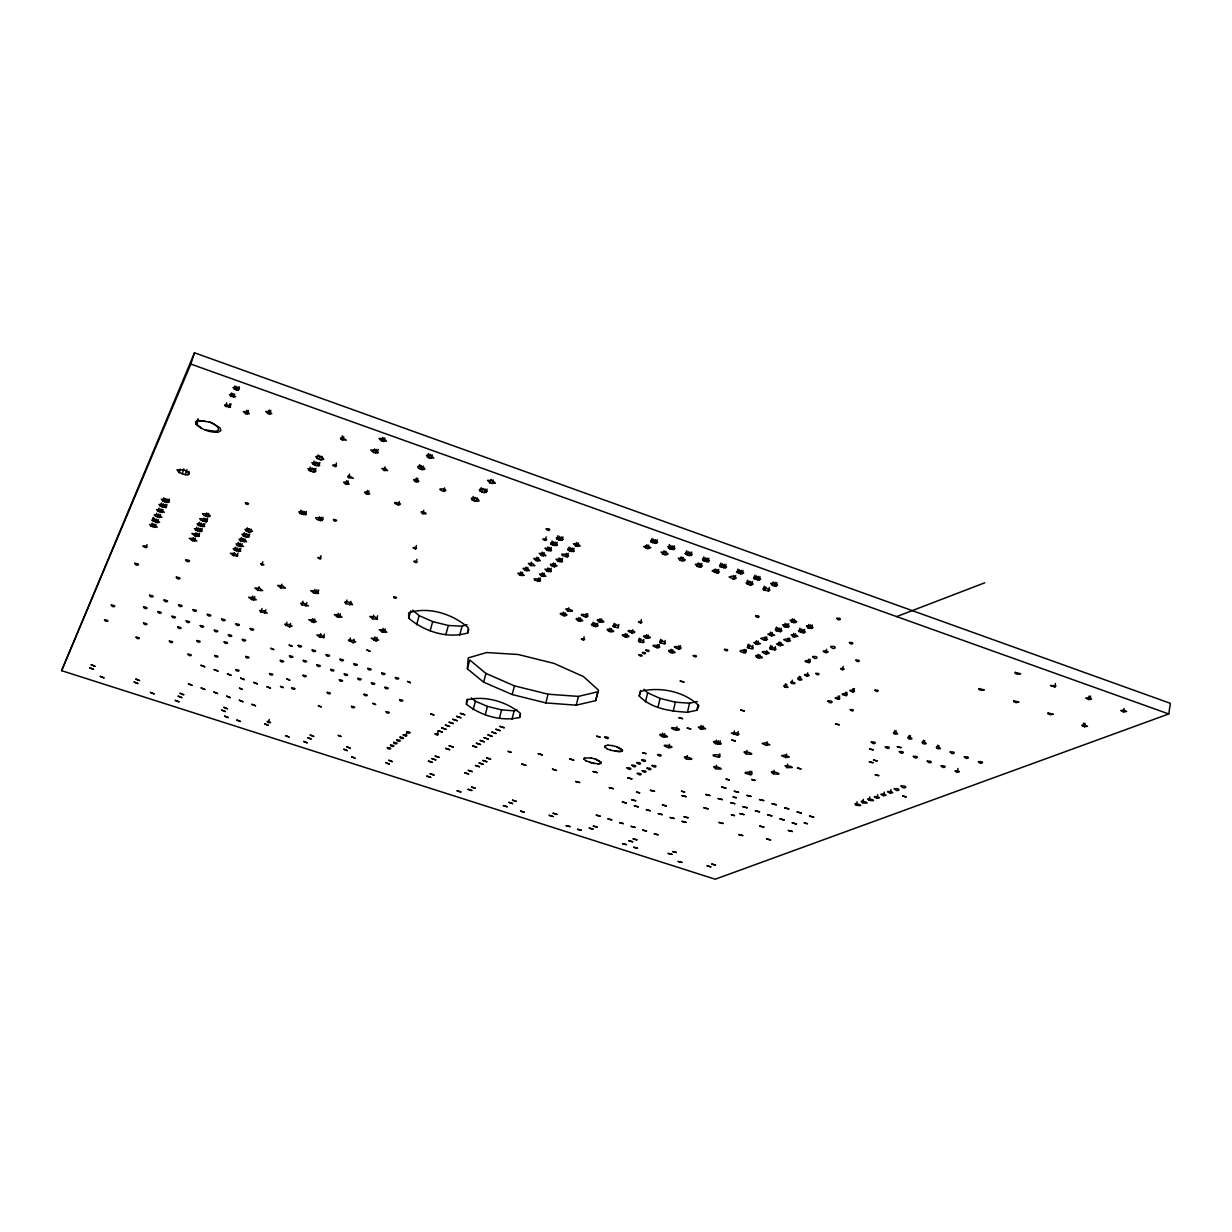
<?xml version="1.0" encoding="UTF-8"?>
<svg xmlns="http://www.w3.org/2000/svg" width="1232" height="1232" viewBox="0 0 1232 1232"><rect width="100%" height="100%" fill="white"/><g stroke="black" fill="none" stroke-linecap="round" stroke-linejoin="round"><path stroke-width="1.5" d="M467.806 632.878L468.191 627.627C452.745 614.044 428.613 606.159 408.654 612.874L408.716 618.233C424.27 631.492 447.863 639.146 467.806 632.878L468.791 629.182M467.39 668.807L468.222 657.888L486.671 652.544L518.164 654.5L553.876 663.355L583.444 676.553L598.567 690.228L595.657 700.638L576.237 705.181L545.838 702.918L512.204 694.555L483.622 682.174L467.39 668.807L469.746 659.967L485.916 673.442L514.437 685.87L548.04 694.201L578.424 696.403L597.843 691.753L595.657 700.638M466.374 704.196L466.712 699.93C484.9 695.341 506.075 701.424 520.381 713.282L519.688 717.455C501.547 721.736 480.757 715.792 466.374 704.196L467.713 699.145M1168.752 713.959L1170.4 703.349L194.487 352.783L61.6 670.67L715.207 879.217L1168.752 713.959L190.821 364.056L61.6 670.67M1123.522 711.973L1126.633 711.465L1123.846 710.032L1120.735 710.556L1123.522 711.973L1124.092 708.477M1088.564 699.53L1091.629 699.006L1088.795 697.558L1085.731 698.082L1088.564 699.53L1089.165 696.018M1084.53 726.741L1087.486 726.279L1084.745 724.909L1081.788 725.371L1084.53 726.741L1085.099 723.353M1090.058 699.622L1090.643 696.126M1083.128 726.403L1083.698 722.999M1054.792 687.071L1055.963 685.854L1050.434 685.516L1054.792 687.071L1055.408 683.544M957.264 772.171C964.795 771.709 949.487 769.307 957.264 772.171L957.957 768.46M937.044 748.348C933.317 744.559 946.361 750.088 937.044 748.348L937.644 745.206M938.337 748.671L938.938 745.514M922.814 743.466C919.026 739.662 932.147 745.191 922.814 743.466L923.43 740.309M924.123 743.789L924.724 740.632M908.554 738.569C904.688 734.734 917.871 740.278 908.554 738.569L909.17 735.412M909.847 738.892L910.463 735.735M894.232 733.641C890.289 729.806 903.549 735.35 894.232 733.641L894.848 730.484M883.621 795.641C892.168 795.148 874.366 792.361 883.621 795.641L884.314 792.145M895.541 733.964L896.157 730.807M890.289 793.085C898.913 792.576 880.972 789.758 890.289 793.085L890.967 789.558M877.061 798.182C885.515 797.705 867.836 794.917 877.061 798.182L877.738 794.702M862.693 802.787C856.24 798.49 875.197 804.527 862.693 802.787L863.37 799.352M869.084 800.323C862.631 795.98 881.681 802.063 869.084 800.323L869.777 796.858M856.363 805.235C849.926 800.969 868.791 806.975 856.363 805.235L857.056 801.816M846.292 695.603C850.403 692.168 835.234 693.893 846.292 695.603L846.954 692.338M852.39 691.814C860.121 690.967 843.812 688.688 852.39 691.814L853.052 688.534M853.699 691.907L854.377 688.626M842.534 669.715C848.478 669.007 835.912 667.297 842.534 669.715L843.227 666.373M837.698 699.16C845.26 698.344 829.228 696.095 837.698 699.16L838.361 695.926M838.992 699.252L839.654 696.018M844.983 695.51L845.66 692.261M825.856 652.667C833.848 651.62 816.862 649.372 825.856 652.667L826.58 649.279M786.925 767.613L785.046 765.734L790.128 766.165L792.315 767.536L786.925 767.613L787.664 764.117M809.362 662.616C813.382 658.858 798.013 660.922 809.362 662.616L810.071 659.274M807.052 676.091C814.66 675.151 798.367 672.949 807.052 676.091L807.745 672.795M803.926 632.878L805.405 632.001L803.403 630.599L798.444 630.953L803.926 632.878L804.665 629.429M808.007 627.904L806.329 625.887L811.01 626.133L813.012 627.55L811.503 628.428L808.007 627.904L808.746 624.424M798.582 679.587C794.07 675.429 808.192 681.234 798.582 679.587L799.291 676.322M809.794 628.335L810.533 624.87M799.938 679.925L800.646 676.661M811.503 628.428L812.258 624.963M785.831 757.557L789.327 756.956L785.107 755.062L781.612 755.663L785.831 757.557L786.586 754.015M808.023 662.539L808.746 659.197M793.008 636.728L791.314 634.773L795.918 635.019L797.905 636.405L793.008 636.728L793.747 633.31M794.763 637.16L795.502 633.741M784.707 687.102C780.195 683.036 794.147 688.734 784.707 687.102L785.4 683.868M786.031 687.425L786.74 684.207M799.06 631.677L799.814 628.228M800.446 632.355L801.185 628.905M802.217 632.786L802.956 629.352M791.591 683.375C787.079 679.263 801.123 685.007 791.591 683.375L792.284 680.126M773.388 773.773C764.487 767.967 789.543 775.991 773.388 773.773L774.127 770.323M751.073 774.728C756.571 771.17 735.211 771.694 751.073 774.728L751.813 771.309M780.195 645.722L783.259 644.983L779.548 643.196L776.483 643.936L780.195 645.722L780.934 642.349M784.384 626.703L782.659 624.701L787.294 624.932L789.312 626.349L787.849 627.227L784.384 626.703L785.123 623.253M786.155 627.134L786.909 623.685M787.849 627.227L788.603 623.777M787.433 641.472L790.528 640.732L786.801 638.915L783.691 639.685L787.433 641.472L788.157 638.084M791.822 622.191L790.112 620.173L794.794 620.404L796.811 621.821L795.333 622.714L791.822 622.191L792.576 618.726M766.366 745.375L769.861 744.744L765.58 742.819L762.1 743.45L766.366 745.375L767.151 741.803M789.096 641.564L789.835 638.176M793.624 622.637L794.378 619.157M766.058 654.023C777.238 652.652 753.445 649.249 766.058 654.023L766.797 650.696M771.586 635.928L774.666 635.158L770.909 633.356L767.829 634.126L771.586 635.928L772.325 632.524M746.176 753.907C736.967 747.886 762.546 756.125 746.176 753.907L746.946 750.396M770 648.833L769.661 647.585L772.418 647.416L776.114 649.187L774.712 650.003L770 648.833L770.739 645.491M771.355 649.48L772.094 646.138M775.667 630.461L775.328 629.152L778.147 628.951L781.935 630.784L780.487 631.662L775.667 630.461L776.422 627.042M777.053 631.138L777.792 627.704M774.712 650.003L775.452 646.646M778.809 631.569L779.563 628.151M749.287 774.574L750.026 771.155M780.487 631.662L781.242 628.228M778.455 645.291L779.194 641.918M757.449 644.459L760.452 643.72L756.741 641.949L753.738 642.688L757.449 644.459L758.188 641.102M737.475 735.15L739.031 734.349L736.705 732.901L731.269 733.055L737.475 735.15L738.276 731.562M772.495 585.508L770.678 583.337L775.513 583.537L777.638 585.061L776.129 586.047L772.495 585.508L773.28 581.935M757.464 657.657C749.58 651.928 771.648 659.397 757.464 657.657L758.188 654.361M774.358 585.97L775.144 582.382M759.158 658.088L759.882 654.777M776.129 586.047L776.915 582.459M764.456 640.224L767.505 639.47L763.763 637.683L760.729 638.438L764.456 640.224L765.211 636.852M766.104 640.317L766.843 636.944M769.831 635.496L770.57 632.093M745.329 652.821C749.749 648.124 731.608 650.804 745.329 652.821L746.068 649.51M747.47 647.555C748.194 641.795 759.898 652.082 747.47 647.555L748.224 644.228M748.825 648.201L749.564 644.875M763.47 589.774L763.101 588.342L766.027 588.08L770 590.051L768.522 591.021L763.47 589.774L764.256 586.216M764.918 590.482L765.703 586.925M752.151 648.71L752.891 645.383M733.61 734.503L734.395 730.93M755.724 644.028L756.463 640.686M768.522 591.021L769.307 587.464M749.98 584.984L753.183 584.06L749.195 582.089L745.991 583.013L749.98 584.984L750.781 581.412M715.669 743.697C706.29 737.583 732.008 745.899 715.669 743.697L716.47 740.17M751.72 585.046L752.521 581.489M754.107 578.763L753.722 577.3L756.679 577.023L760.698 579.025L759.205 580.026L754.107 578.763L754.923 575.175M717.64 744.174L718.425 740.663M755.586 579.487L756.386 575.898M719.473 744.328L720.258 740.817M757.449 579.949L758.25 576.36M715.792 768.691C706.721 762.947 731.546 770.878 715.792 768.691L716.547 765.303M719.103 757.295C724.431 753.507 703.087 754.246 719.103 757.295L719.873 753.83M759.205 580.026L760.021 576.422M743.728 652.729L744.467 649.418M740.463 573.896L743.697 572.957L739.647 570.955L736.428 571.894L740.463 573.896L741.279 570.308M742.234 573.973L743.05 570.37M746.669 583.799L747.47 580.241M748.132 584.522L748.933 580.965M686.455 758.958C677.23 753.137 702.194 761.13 686.455 758.958L687.24 755.555M733.117 578.994L736.305 578.07L732.285 576.083L729.098 577.007L733.117 578.994L733.933 575.421M700.33 728.974L698.221 726.957L703.303 727.357L705.674 728.805L700.33 728.974L701.147 725.417M734.873 579.055L735.673 575.498M737.121 572.711L737.937 569.107M702.317 729.467L703.133 725.91M738.599 573.434L739.416 569.846M717.948 573.049L719.349 572.033L717.163 570.508L713.559 569.969L712.158 570.986L717.948 573.049L718.764 569.477M720.058 566.628L719.611 565.134L722.537 564.857L726.618 566.874L725.186 567.89L720.058 566.628L720.889 563.039M640.501 690.521L639.208 695.972C651.42 708.77 670.593 711.295 687.471 712.265L689.55 703.21L697.389 701.501M721.552 567.367L722.383 563.763M723.43 567.829L724.247 564.225M725.186 567.89L726.002 564.287M687.471 712.265L696.881 710.279L698.128 704.812M668.683 747.747C680.757 747.085 654.223 742.48 668.683 747.747L669.469 744.313M676.075 730.299C688.534 729.513 661.23 724.832 676.075 730.299L676.892 726.772M714.344 572.526L715.176 568.953M716.208 572.972L717.024 569.415M678.216 648.925C688.811 647.847 665.619 644.136 678.216 648.925L678.986 645.676M697.358 566.489L695.372 564.271L700.13 564.441L702.332 565.981L700.946 566.997L697.358 566.489L698.19 562.901M679.771 649.018L680.526 645.768M699.206 566.936L700.053 563.363M700.946 566.997L701.778 563.424M662.031 736.597C652.467 730.499 678.047 738.769 662.031 736.597L662.831 733.117M702.933 560.529L702.456 559.02L705.366 558.727L709.478 560.76L708.061 561.792L702.933 560.529L703.765 556.926M704.427 561.268L705.274 557.665M663.971 737.075L664.772 733.594M706.306 561.73L707.153 558.127M673.242 711.218L675.352 702.178L689.55 703.21M708.061 561.792L708.893 558.188M689.119 555.617L692.261 554.616L688.134 552.583L684.992 553.568L689.119 555.617L689.966 551.998M690.875 555.663L691.722 552.059M670.454 652.529C662.369 646.908 684.114 654.207 670.454 652.529L671.209 649.295M657.95 707.414L660.059 698.39L647.647 692.815L643.889 689.258M672.102 652.929L672.857 649.711M656.872 647.693C667.297 646.615 644.29 642.919 656.872 647.693L657.626 644.459M645.506 701.855L647.647 692.815M658.396 647.786L659.166 644.552M659.859 642.596C659.89 636.929 672.195 647.031 659.859 642.596L660.629 639.346M680.295 560.421L678.278 558.188L683.021 558.358L685.254 559.913L683.883 560.945L680.295 560.421L681.142 556.849M661.199 643.227L661.969 639.978M682.158 560.883L683.005 557.295M664.418 643.735L665.188 640.471M685.731 554.4L686.578 550.796M687.24 555.139L688.087 551.536M647.478 638.33C657.965 637.206 634.773 633.494 647.478 638.33L648.263 635.081M669.992 548.995L667.929 546.715L672.703 546.869L674.982 548.456L673.611 549.518L669.992 548.995L670.855 545.391M671.871 549.457L672.734 545.853M673.611 549.518L674.474 545.915M640.563 622.945C645.891 622.006 633.741 620.574 640.563 622.945L641.364 619.634M638.546 641.395C638.422 635.743 650.866 645.799 638.546 641.395L639.331 638.161M639.901 642.011L640.686 638.777M663.155 554.338L661.107 552.09L665.834 552.244L668.098 553.815L666.758 554.847L663.155 554.338L664.017 550.75M643.104 642.519L643.874 639.285M665.034 554.8L665.881 551.212M645.814 637.914L646.584 634.665M668.468 548.255L669.33 544.636M626.226 637.144C636.544 636.035 613.536 632.324 626.226 637.144L627.011 633.91M647.832 548.687L650.866 547.686L646.708 545.653L643.674 546.654L647.832 548.687L648.71 545.098M651.127 542.08L650.573 540.525L653.437 540.217L657.626 542.265L656.286 543.343L651.127 542.08L652.005 538.461M652.652 542.819L653.53 539.216M632.031 633.002C642.457 631.847 619.265 628.135 632.031 633.002L632.817 629.737M654.546 543.297L655.424 539.678M656.286 543.343L657.164 539.724M618.048 627.735C621.421 622.838 604.789 625.825 618.048 627.735L618.849 624.47M645.968 548.225L646.831 544.636M624.547 636.728L625.332 633.494M609.147 631.431C600.739 625.671 622.761 633.094 609.147 631.431L609.948 628.197M610.81 631.847L611.611 628.613M613.459 626.595L614.26 623.33M614.845 627.242L615.63 623.977M595.349 626.534C605.574 625.363 582.551 621.652 595.349 626.534L596.149 623.284M576.237 705.181L578.424 696.403M596.873 626.611L597.674 623.361M599.276 621.867C590.744 616.015 612.982 623.531 599.276 621.867L600.076 618.603M600.954 622.283L601.755 619.018M585.339 616.909C595.61 615.677 572.403 611.965 585.339 616.909L586.155 613.628M586.863 616.986L587.679 613.705M583.352 639.962C588.28 639.085 576.761 637.714 583.352 639.962L584.153 636.79M592.299 625.471L593.1 622.237M593.685 626.118L594.486 622.868M578.162 620.774C569.6 614.937 591.745 622.422 578.162 620.774L578.978 617.525M579.841 621.19L580.642 617.94M564.256 615.831C574.374 614.614 551.351 610.918 564.256 615.831L565.088 612.581M567.967 611.072C559.266 605.143 581.658 612.735 567.967 611.072L568.799 607.807M545.838 702.918L548.04 694.201M567.367 556.833L568.506 555.832L566.212 554.308L561.746 554.154L562.423 555.617L567.367 556.833L568.245 553.368M569.738 551.181L567.552 548.979L572.048 549.133L574.235 551.335L569.738 551.181L570.632 547.686M571.556 551.628L572.449 548.132M573.203 551.69L574.097 548.194M575.637 545.945L573.45 543.728L577.993 543.866L580.18 546.099L575.637 545.945L576.53 542.434M577.485 546.407L578.378 542.881M562.593 615.415L563.409 612.165M560.391 540.371L563.193 539.385L560.853 537.814L556.325 537.676L557.018 539.185L560.391 540.371L561.299 536.859M554.354 566.828L557.064 565.904L554.785 564.425L550.411 564.271L551.104 565.688L554.354 566.828L555.232 563.409M562.038 540.432L562.947 536.906M558.204 561.392L556.032 559.251L560.452 559.405L562.624 561.561L558.204 561.392L559.097 557.957M519.688 717.455L520.551 714.067M560.006 561.838L560.883 558.389M561.623 561.9L562.5 558.45M565.734 556.772L566.628 553.307M568.229 550.458L569.122 546.962M547.085 550.411L544.867 548.225L549.318 548.379L551.52 550.565L547.085 550.411L547.978 546.946M539.508 581.381L540.555 580.457L538.322 579.025L534.057 578.84L534.75 580.21L539.508 581.381L540.371 578.024M541.587 576.129L539.431 574.066L543.728 574.235L545.868 576.299L541.587 576.129L542.45 572.757M548.902 550.858L549.795 547.393M512.204 694.555L514.437 685.87M551.243 544.482L550.55 543.004L553.199 542.696L556.556 543.866L557.249 545.36L551.243 544.482L552.152 540.987M543.327 576.561L544.205 573.188M550.519 550.92L551.412 547.439M552.768 545.206L553.676 541.71M547.039 571.294L544.883 569.199L549.21 569.369L551.366 571.463L547.039 571.294L547.917 567.89M554.6 545.668L555.493 542.172M557.018 539.185L557.927 535.658M548.81 571.725L549.672 568.337M556.233 545.714L557.141 542.219M511.988 719.257L514.144 710.849L517.224 710.109M550.381 571.787L551.258 568.399M558.558 539.924L559.451 536.397M552.583 566.381L553.461 562.962M535.982 560.591L533.779 558.45L538.138 558.604L540.34 560.745L535.982 560.591L536.875 557.157M537.768 561.022L538.646 557.603M545.252 540.432C550.689 539.108 537.768 537.83 545.252 540.432L546.161 536.921M499.407 718.256L501.578 709.878L514.144 710.849M541.495 555.54L539.277 553.384L543.682 553.538L545.884 555.694L541.495 555.54L542.388 552.09M543.281 555.986L544.174 552.537M537.953 581.319L538.815 577.962M519.966 575.252L517.779 573.188L522.014 573.357L524.201 575.421L519.966 575.252L520.843 571.894M485.254 714.729L487.441 706.367L475.398 701.224L471.317 697.943M521.706 575.683L522.584 572.326M525.217 570.431L523.03 568.352L527.311 568.522L529.498 570.601L525.217 570.431L526.095 567.059M526.973 570.863L527.85 567.49M530.561 565.55L528.359 563.44L532.686 563.609L534.873 565.719L530.561 565.55L531.439 562.146M473.18 709.601L475.398 701.224M483.622 682.174L485.916 673.442M459.598 635.419L462.077 626.226L466.99 624.67M437.206 734.888C442.088 734.133 429.86 732.578 437.206 734.888L438.068 731.7M445.861 634.634L448.34 625.471L462.077 626.226M484.161 492.646L487.225 491.368L484.407 489.504L479.279 489.412L480.218 491.245L484.161 492.646L485.131 489.027M486.024 492.677L487.01 489.058M490.213 483.144L487.441 480.388L492.646 480.465L495.403 483.221L490.213 483.144L491.198 479.479M492.353 483.668L493.339 480.018M472.272 500.023L471.332 498.221L474.274 497.805L478.17 499.191L479.109 500.977L476.153 501.393L472.272 500.023L473.242 496.45M474.058 500.87L475.028 497.312M476.153 501.393L477.138 497.82M480.218 491.245L481.204 487.641M482.035 492.122L483.006 488.503M430.184 630.738L432.678 621.59L419.142 615.6L412.581 610.117M405.698 736.028C410.995 735.196 397.52 733.471 405.698 736.028L406.56 732.886M416.616 624.763L419.142 615.6M443.628 491.399C452.175 489.304 431.831 486.994 443.628 491.399L444.629 487.826M408.716 618.233L410.764 610.856M422.776 513.713C416.108 508.724 432.755 515.007 422.776 513.713L423.746 510.233M415.43 548.902C420.174 547.593 408.208 546.5 415.43 548.902L416.37 545.56M416.031 562.531C420.697 561.284 408.932 560.19 416.031 562.531L416.955 559.236M375.991 640.933L378.64 640.07L375.852 638.499L371.171 638.207L375.991 640.933L376.992 637.391M429.121 458.027L426.441 455.44L431.138 455.486L433.803 458.073L429.121 458.027L430.153 454.362M382.12 631.97L379.271 629.691L384.045 629.952L386.879 632.232L382.12 631.97L383.137 628.366M431.092 458.52L432.124 454.839M384.153 632.463L385.154 628.874M372.726 618.818L369.816 616.477L374.651 616.739L377.546 619.08L372.726 618.818L373.758 615.184M418.572 468.345L417.602 466.635L420.266 466.204L423.9 467.498L424.871 469.223L422.191 469.638L418.572 468.345L419.588 464.726M376.561 619.434L377.577 615.784M415.4 481.573C408.423 476.291 425.748 482.867 415.4 481.573L416.401 478.001M420.251 469.161L421.267 465.527M416.924 481.958L417.941 478.37M373.989 640.44L374.99 636.898M422.191 469.638L423.223 466.004M427.412 457.211L428.443 453.53M353.137 642.734L355.709 641.887L352.922 640.332L348.317 640.055L353.137 642.734L354.138 639.239M398.336 504.997C406.622 503.426 386.617 500.438 398.336 504.997L399.337 501.516M349.426 641.502L350.427 637.991M337.291 616.893L334.334 614.568L339.062 614.83L342.019 617.155L337.291 616.893L338.338 613.29M339.339 617.401L340.371 613.798M384.014 470.485L381.874 468.499L385.477 468.545L387.633 470.532L384.014 470.485L385.062 466.897M345.884 603.695L344.714 602.094L347.47 601.817L351.413 603.141L352.568 604.743L345.884 603.695L346.947 600.015M349.796 605.02L350.858 601.339M591.129 757.957L584.338 758.08L583.999 759.266L586.093 760.914M584.168 759.312L584.507 758.096M319.75 637.16L316.855 634.957L321.413 635.235L324.293 637.421L319.75 637.16L320.767 633.664M373.573 452.575L370.817 450.003L375.39 450.034L378.162 452.621L373.573 452.575L374.636 448.941M375.529 453.068L376.592 449.418M323.385 637.745L324.401 634.249M377.208 453.068L378.27 449.434M366.443 493.986C359.482 488.919 376.391 495.218 366.443 493.986L367.444 490.49M381.766 441.148L378.979 438.5L383.645 438.53L386.432 441.164L381.766 441.148L382.844 437.452M367.921 494.34L368.938 490.86M383.753 441.626L384.831 437.945M313.76 622.514L316.285 621.606L313.405 620.004L308.785 619.742L313.76 622.514L314.791 618.972M320.074 558.851C324.309 557.588 313.082 556.602 320.074 558.851L321.013 555.663M313.806 593.069L310.71 590.636L315.531 590.867L318.626 593.3L313.806 593.069L314.884 589.389M345.699 484.114L343.543 482.205L347.008 482.266L349.164 484.176L345.699 484.114L346.731 480.619M348.517 477.662L347.67 476.337L349.672 476.014L353.338 478.339L348.517 477.662L349.549 474.135M347.193 484.484L348.209 480.988M315.9 593.593L316.978 589.912M317.656 593.67L318.734 589.989M311.758 622.021L312.789 618.479M320.459 520.597L322.923 519.488L320.135 517.81L315.623 517.686L316.778 519.334L320.459 520.597L321.444 517.255M289.597 626.965L292.015 626.087L289.166 624.501L284.638 624.254L289.597 626.965L290.629 623.469M322.106 520.643L323.092 517.301M301.932 604.866L300.7 603.295L303.365 603.033L308.462 605.898L301.932 604.866L302.995 601.247M268.407 722.46C263.371 719.58 275.152 723.554 268.407 722.46L269.3 719.442M305.798 606.159L306.86 602.556M285.855 625.717L286.887 622.222M341.326 439.516L340.432 438.084L342.511 437.714L346.361 440.194L341.326 439.516L342.404 435.866M318.503 520.12L319.488 516.778M342.712 440.178L343.79 436.528M335.381 466.543C340.248 464.818 327.481 463.925 335.381 466.543L336.428 463.001M299.992 513.528L298.822 511.881L301.347 511.511L305.059 512.789L306.229 514.437L299.992 513.528L300.993 510.187M314.93 465.419L311.85 462.708L316.655 462.77L319.735 465.48L314.93 465.419L315.993 461.892M317.009 458.473L315.777 456.595L318.518 456.133L322.507 457.534L323.723 459.397L320.967 459.875L317.009 458.473L318.072 454.916M313.113 471.902L315.808 471.456L315.715 470.624L312.759 468.776L307.985 468.714L309.217 470.547L313.113 471.902L314.175 468.406M301.732 514.329L302.733 510.987M314.853 471.933L315.916 468.422M318.872 459.351L319.935 455.794M280.773 587.895L277.616 585.462L282.374 585.693L285.516 588.126L280.773 587.895L281.866 584.245M317.009 465.942L318.072 462.4M303.688 514.807L304.689 511.465M318.765 465.958L319.827 462.431M320.967 459.875L322.045 456.317M305.336 514.853L306.337 511.511M260.938 612.058L259.675 610.548L264.218 610.795L267.267 613.074L260.938 612.058L262 608.531M264.726 613.32L265.789 609.794M309.217 470.547L310.264 467.036M311.049 471.394L312.112 467.898M313.082 464.556L314.145 461.03M261.815 564.857C256.949 561.73 268.283 565.719 261.815 564.857L262.77 561.746M251.713 599.614L248.571 597.274L253.161 597.505L256.302 599.845L251.713 599.614L252.791 596.042M253.73 600.107L254.808 596.55M258.058 590.39L254.901 587.987L259.567 588.203L262.724 590.621L258.058 590.39L259.151 586.771M247.078 537.214L249.434 536.12L246.492 534.411L241.965 534.257L243.258 535.92L247.078 537.214L248.048 534.01M248.725 537.26L249.711 534.072M250.096 532.316L252.483 531.192L249.511 529.467L244.952 529.329L246.261 531.007L250.096 532.316L251.082 529.082M234.527 550.227L233.233 548.64L235.697 548.317L240.717 551.181L234.527 550.227L235.497 547.1M233.464 555.647L230.415 553.291L234.804 553.461L237.838 555.801L233.464 555.647L234.419 552.521M237.391 545.53L236.097 543.913L238.577 543.589L243.628 546.469L237.391 545.53L238.361 542.373M236.298 551.012L237.268 547.87M240.302 540.756L239.008 539.123L241.503 538.784L245.307 540.078L246.585 541.71L240.302 540.756L241.287 537.583M239.177 546.315L240.148 543.158M237.006 556.186L237.961 553.06M238.253 551.489L239.224 548.363M243.258 535.92L244.244 532.717M242.103 541.556L243.089 538.369M241.149 546.808L242.119 543.651M239.87 551.551L240.841 548.425M246.261 531.007L247.247 527.773M245.076 536.721L246.061 533.518M244.09 542.049L245.06 538.861M248.079 531.808L249.064 528.59M268.129 413.675L265.712 411.519L269.315 411.519L271.733 413.659L268.129 413.675L269.269 410.01M269.716 414.06L270.84 410.395M207.684 516.685L210.195 516.316L210.01 515.53L206.961 513.775L202.418 513.652L203.804 515.361L207.684 516.685L208.701 513.467M206.606 521.783L207.253 520.597L204.235 518.872L199.723 518.734L201.109 520.428L206.606 521.783L207.623 518.58M245.784 413.736L243.335 411.611L246.893 411.596L249.341 413.736L245.784 413.736L246.924 410.102M247.355 414.137L248.494 410.487M237.114 390.174L238.993 389.035L236.606 387.51L232.987 387.556L237.114 390.174L238.115 386.987M238.438 390.159L239.439 386.987M192.485 540.725L189.328 538.338L193.686 538.476L196.843 540.879L192.485 540.725L193.47 537.599M195.826 530.33L194.456 528.682L198.876 528.821L202.063 531.269L195.826 530.33L196.827 527.157M195.041 535.966L191.869 533.548L196.273 533.687L199.43 536.105L195.041 535.966L196.042 532.809M198.444 525.417L197.074 523.754L199.538 523.384L204.728 526.357L198.444 525.417L199.461 522.229M194.44 541.202L195.426 538.076M197.644 531.131L198.645 527.958M197.012 536.444L197.998 533.302M200.277 526.218L201.278 523.03M199.63 531.623L200.616 528.451M202.957 521.244L203.958 518.025M198.614 536.505L199.615 533.348M202.279 526.711L203.28 523.523M205.667 516.193L206.683 512.959M201.247 531.67L202.233 528.497M204.959 521.737L205.975 518.533M203.911 526.772L204.912 523.569M225.579 406.406L224.532 404.943L226.503 404.527L230.553 407.068L225.579 406.406L226.734 402.772M230.615 396.103L229.552 394.594L231.554 394.178L235.651 396.766L230.615 396.103L231.616 392.946M234.034 389.081L235.05 385.893M228.582 407.484L229.737 403.834M232.063 396.796L233.064 393.639M229.891 407.469L231.046 403.834M235.497 389.774L236.513 386.602M233.649 397.181L234.65 394.024M605.02 747.023L605.42 745.745M187.957 474.751L189.266 474.027L188.927 472.734L184.092 469.885L176.992 469.792L179.241 472.595L185.37 474.72L187.957 474.751L189.035 471.394M166.751 502.348L169.215 501.948L168.984 501.162L165.873 499.376L161.377 499.268L162.84 501.008L166.751 502.348L167.798 499.114M165.95 507.569L166.52 506.352L163.44 504.596L158.974 504.489L160.422 506.213L165.95 507.569L166.982 504.35M168.399 502.394L169.446 499.145M179.241 472.595L180.319 469.238M196.119 424.378L195.503 421.806L197.998 420.312L210.918 422.314L220.235 428.058L220.805 430.707L218.187 432.216C210.241 432.663 202.002 429.737 196.119 424.378L197.259 420.836M201.247 428.043L197.597 424.978L196.966 422.33L198.106 418.757M182.182 473.935L183.799 468.884M185.37 474.72L186.987 469.669M152.214 520.428L152.753 519.257L156.325 519.796L159.59 522.26L157.219 522.63L152.214 520.428L153.23 517.271M151.136 526.233L149.703 524.586L154.031 524.724L157.28 527.157L151.136 526.233L152.152 523.092M153.415 521.336L154.431 518.179M155.709 516.362L154.262 514.683L158.666 514.807L161.946 517.301L155.709 516.362L156.741 513.19M146.038 547.593C150.704 545.822 136.968 544.821 146.038 547.593L147.024 544.544M152.953 527.019L153.969 523.877M158.05 511.326L156.603 509.632L161.038 509.74L164.333 512.25L158.05 511.326L159.082 508.123M155.247 522.137L156.264 518.98M160.422 506.213L161.469 502.979M157.557 517.178L158.589 513.99M162.84 501.008L163.887 497.774M154.924 527.512L155.925 524.37M159.914 512.142L160.945 508.939M157.219 522.63L158.235 519.457M162.301 507.03L163.332 503.811M159.544 517.671L160.576 514.483M164.718 501.855L165.766 498.606M161.916 512.635L162.947 509.432M164.318 507.538L165.35 504.319M190.821 364.056L194.487 352.783M639.208 695.972L640.809 691.306C660.398 686.563 684.33 691.414 698.898 705.72L696.881 710.279M196.966 422.33L199.553 420.774L204.651 420.774M896.634 616.601L984.768 582.798M608.038 745.221L605.251 745.73L604.85 746.977L606.96 748.686M597.905 763.84L600.415 763.363L600.8 762.177L595.272 759.051M607.853 745.206L612.289 745.56M614.984 751.335L621.729 751.181L622.16 749.934L616.539 746.684M205.143 429.906L216.077 431.4L218.603 429.937L218.064 427.365L214.553 424.393L209.009 421.791M432.678 621.59L448.34 625.471M660.059 698.39L675.352 702.178M487.441 706.367L501.578 709.878M611.996 745.56L616.909 746.715L622.607 750.026L622.175 751.289L619.496 751.797L610.595 750.242M590.852 757.942L595.626 759.081L601.231 762.254L600.846 763.455L598.29 763.948L589.651 762.423M594.24 763.578L585.893 760.852M606.76 748.625L610.733 750.303M426.903 776.129L430.692 777.33L426.903 776.129M428.505 761.114L432.386 762.362L428.505 761.114M430.753 713.929L433.895 714.96L430.753 713.929M430.168 773.788L433.957 775.005L430.168 773.788M431.862 758.619L435.758 759.882L431.862 758.619M435.25 756.109L439.162 757.372L435.25 756.109M438.207 730.745L442.288 732.07L438.207 730.745M441.795 727.927L445.907 729.282L441.795 727.927M445.445 725.094L449.572 726.449L445.445 725.094M445.645 748.394L449.618 749.687L445.645 748.394M449.126 722.214L453.284 723.584L449.126 722.214M449.187 745.76L453.191 747.054L449.187 745.76M452.852 719.303L457.026 720.674L452.852 719.303M456.625 716.362L460.83 717.732L456.625 716.362M460.445 713.374L464.68 714.76L460.445 713.374M457.134 790.79L460.845 791.976L457.134 790.79M464.757 772.787L468.607 774.019L464.757 772.787M468.299 770.37L472.164 771.617L468.299 770.37M468.068 789.312L471.81 790.513L468.068 789.312M472.657 745.884L476.692 747.193L472.657 745.884M471.533 787.063L475.29 788.264L471.533 787.063M476.43 743.204L480.48 744.513L476.43 743.204M475.49 765.472L479.402 766.735L475.49 765.472M480.234 740.478L484.315 741.803L480.234 740.478M479.156 762.978L483.083 764.256L479.156 762.978M484.084 737.722L488.18 739.061L484.084 737.722M482.867 760.467L486.809 761.746L482.867 760.467M487.995 734.934L492.107 736.289L487.995 734.934M486.609 757.911L490.582 759.205L486.609 757.911M491.938 732.116L496.08 733.471L491.938 732.116M495.942 729.267L500.1 730.638L495.942 729.267M499.976 726.372L504.165 727.758L499.976 726.372M508.185 751.381L511.218 752.367L508.185 751.381M546.192 528.882C549.164 533.179 552.429 527.727 546.192 528.882M503.411 805.589L507.091 806.76L503.411 805.589M508.847 802.371L512.558 803.557L508.847 802.371M512.512 800.199L516.239 801.401L512.512 800.199M521.875 764.025L525.848 765.318L521.875 764.025M520.643 811.087L524.308 812.273L520.643 811.087M538.245 753.614L542.296 754.939L538.245 753.614M552.49 769.153L556.464 770.447L552.49 769.153M549.241 815.307L552.922 816.493L549.241 815.307M553.122 813.228L556.802 814.414L553.122 813.228M569.661 758.82L573.727 760.159L569.661 758.82M575.606 781.504L579.61 782.505L575.606 781.504M566.258 825.686L569.954 826.595L566.258 825.686M596.704 736.228L599.969 737.044L596.704 736.228M593.146 771.571L597.243 772.587L593.146 771.571M604.743 737.09C607.977 740.771 610.98 736.443 604.743 737.09M577.592 829.305L581.273 830.229L577.592 829.305M638.977 654.87C641.533 658.288 644.459 654.115 638.977 654.87M642.442 652.513C644.998 655.948 647.955 651.743 642.442 652.513M645.922 650.142C648.494 653.591 651.482 649.356 645.922 650.142M589.266 828.135L592.992 829.059L589.266 828.135M596.319 815.168L600.076 816.108L596.319 815.168M593.347 826.118L597.073 827.057L593.347 826.118M609.332 787.679L613.351 788.68L609.332 787.679M607.977 818.926L611.734 819.85L607.977 818.926M627.011 767.89C630.399 771.648 633.587 767.274 627.011 767.89M631.816 765.257C635.219 769.045 638.453 764.625 631.816 765.257M627.75 777.854L631.862 778.886L627.75 777.854M636.698 762.593C640.101 766.427 643.381 761.946 636.698 762.593M622.376 801.986L626.256 802.956L622.376 801.986M642.704 752.814L645.953 753.614L642.704 752.814M641.626 759.898C645.029 763.763 648.371 759.235 641.626 759.898M637.314 773.357C640.671 777.084 643.859 772.757 637.314 773.357M619.604 822.668L623.346 823.592L619.604 822.668M642.165 770.77C645.522 774.528 648.771 770.154 642.165 770.77M631.708 799.753L635.681 800.738L631.708 799.753M680.233 681.096L683.883 681.989L680.233 681.096M636.59 792.099L639.624 792.854L636.59 792.099M647.077 768.152C650.45 771.94 653.745 767.521 647.077 768.152M693.308 655.547C695.803 659.028 698.991 654.746 693.308 655.547M634.388 805.882L638.268 806.852L634.388 805.882M652.051 765.503C655.424 769.338 658.766 764.872 652.051 765.503M657.549 754.6C660.645 758.204 663.817 753.969 657.549 754.6M622.607 843.689L626.272 844.613L622.607 843.689M631.2 826.395L634.942 827.334L631.2 826.395M679.078 717.779L682.528 718.626L679.078 717.779M628.921 840.84L632.617 841.764L628.921 840.84M650.465 790.313L654.531 791.329L650.465 790.313M633.186 838.9L636.913 839.839L633.186 838.9M646.369 809.778L650.25 810.748L646.369 809.778M633.787 847.277L637.452 848.186L633.787 847.277M687.287 728.097L690.705 728.944L687.287 728.097M642.75 830.122L646.492 831.061L642.75 830.122M724.462 649.433C726.895 653.006 730.299 648.602 724.462 649.433M658.319 813.659L662.2 814.614L658.319 813.659M662.4 804.973L666.404 805.974L662.4 804.973M755.678 615.908C758.111 619.788 761.93 614.937 755.678 615.908M654.284 833.833L658.027 834.772L654.284 833.833M681.527 791.206L684.622 791.976L681.527 791.206M670.239 817.524L674.12 818.495L670.239 817.524M681.958 795.626L686.055 796.642L681.958 795.626M684.083 816.785L688.041 817.771L684.083 816.785M682.128 821.39L685.993 822.345L682.128 821.39M740.663 710.032L744.236 710.926L740.663 710.032M668.206 853.422L671.887 854.346L668.206 853.422M672.672 851.558L676.368 852.482L672.672 851.558M731.87 740.078L735.288 740.94L731.87 740.078M705.705 794.471L709.848 795.502L705.705 794.471M703.949 807.822L708 808.823L703.949 807.822M678.216 861.476L681.866 862.385L678.216 861.476M721.629 787.048L725.848 788.095L721.629 787.048M726.11 779.117L729.329 779.902L726.11 779.117M718.194 798.567L722.322 799.599L718.194 798.567M734.303 791.237L738.522 792.284L734.303 791.237M812.673 656.594C815.676 661.43 820.805 655.455 812.673 656.594M733.148 796.981L736.274 797.766L733.148 796.981M836.882 618.341C839.146 622.314 843.443 617.34 836.882 618.341M719.088 822.483L723.061 823.469L719.088 822.483M730.622 802.663L734.765 803.68L730.622 802.663M751.705 779.548L754.954 780.349L751.705 779.548M830.753 646.538C833.725 651.512 839.1 645.337 830.753 646.538M731.423 814.814L734.472 815.584L731.423 814.814M815.753 673.427C817.971 676.938 821.729 672.626 815.753 673.427M746.946 795.41L751.15 796.457L746.946 795.41M743.035 806.729L747.162 807.761L743.035 806.729M707.137 865.896L710.802 866.804L707.137 865.896M739.878 813.597L743.959 814.614L739.878 813.597M711.773 864.109L715.469 865.033L711.773 864.109M849.433 642.534C851.635 646.323 855.824 641.61 849.433 642.534M759.543 799.568L763.748 800.615L759.543 799.568M738.784 834.572L742.727 835.558L738.784 834.572M755.401 810.795L759.513 811.826L755.401 810.795M827.95 701.039C830.83 705.443 835.65 700.084 827.95 701.039M855.901 660.198C858.073 663.863 862.154 659.336 855.901 660.198M772.11 803.726L776.314 804.773L772.11 803.726M797.535 768.06L800.908 768.907L797.535 768.06M759.79 826.087L763.825 827.088L759.79 826.087M767.721 814.845L771.833 815.877L767.721 814.845M835.481 723.892L839.115 724.801L835.481 723.892M850.28 709.632C852.39 712.912 856.071 708.939 850.28 709.632M784.645 807.869L788.834 808.9L784.645 807.869M780.01 818.895L784.122 819.911L780.01 818.895M766.597 838.915L770.554 839.901L766.597 838.915M874.966 690.166C877.061 693.616 881.034 689.396 874.966 690.166M797.135 811.98L801.324 813.028L797.135 811.98M792.268 822.93L796.38 823.946L792.268 822.93M788.357 830.491L792.407 831.492L788.357 830.491M804.265 822.914L807.36 823.684L804.265 822.914M809.593 816.092L813.767 817.139L809.593 816.092M871.24 742.003C873.935 746.084 878.678 741.202 871.24 742.003M869.576 748.979L873.134 749.857L869.576 748.979M869.407 761.838L872.887 762.7L869.407 761.838M873.58 760.067L877.076 760.929L873.58 760.067M885.331 746.823C887.964 750.873 892.769 746.038 885.331 746.823M897.327 746.761L900.931 747.655L897.327 746.761M875.321 774.759L878.755 775.621L875.321 774.759M899.36 751.612C901.947 755.647 906.829 750.842 899.36 751.612M913.343 756.386C915.884 760.39 920.828 755.632 913.343 756.386M979.009 688.58L979.024 689.55L981.504 690.428L984.322 689.889L979.009 688.58M894.247 788.68C897.42 793.269 903.01 787.895 894.247 788.68M901.069 786.031C904.226 790.667 909.909 785.231 901.069 786.031M927.28 761.16C929.79 765.134 934.78 760.406 927.28 761.16M902.763 796.057L906.121 796.888L902.763 796.057M1015.214 672.379L1015.199 673.411L1017.74 674.304L1020.712 673.735L1015.214 672.379M950.195 751.951C952.644 756.048 957.926 751.15 950.195 751.951M941.171 765.904C943.635 769.846 948.686 765.164 941.171 765.904M1013.705 700.808L1013.69 701.778L1016.138 702.64L1019.003 702.117L1013.705 700.808M964.333 756.802C966.75 760.883 972.094 756.017 964.333 756.802M978.439 761.653C980.795 765.703 986.201 760.883 978.439 761.653M1048.109 712.943L1048.047 713.882L1050.48 714.745L1053.391 714.252L1048.109 712.943M245.461 502.748C245.645 506.26 252.375 503.21 245.461 502.748M134.796 563.301C135.674 567.228 142.727 563.902 134.796 563.301M185.739 559.775C186.355 563.794 193.948 560.391 185.739 559.775M111.296 605.035C112.266 608.531 118.611 605.651 111.296 605.035M176.315 577.146C176.992 580.98 184.261 577.777 176.315 577.146M149.549 595.241C150.35 598.86 157.157 595.857 149.549 595.241M104.52 619.788C105.521 623.13 111.635 620.404 104.52 619.788M333.518 519.488C333.364 522.953 340.586 519.996 333.518 519.488M143.559 606.883C144.39 610.394 150.982 607.499 143.559 606.883M164.056 600.03C164.811 603.634 171.664 600.662 164.056 600.03M157.804 611.565C158.574 615.045 165.242 612.196 157.804 611.565M178.532 604.82C179.21 608.392 186.14 605.451 178.532 604.82M143.543 623.038C144.39 626.395 150.781 623.654 143.543 623.038M172.003 616.246C172.711 619.696 179.441 616.878 172.003 616.246M192.962 609.578C193.563 613.12 200.57 610.225 192.962 609.578M136.09 637.144C136.952 640.363 143.112 637.76 136.09 637.144M186.155 620.897C186.802 624.331 193.609 621.529 186.155 620.897M207.33 614.337C207.885 617.848 214.953 614.984 207.33 614.337M177.701 626.919C178.394 630.276 185.031 627.55 177.701 626.919M91.245 664.803L94.941 666.281L91.245 664.803M89.797 667.852L93.478 669.315L89.797 667.852M200.262 625.548C200.862 628.936 207.715 626.179 200.262 625.548M221.668 619.065C222.145 622.56 229.291 619.727 221.668 619.065M169.338 641.025C170.078 644.244 176.469 641.656 169.338 641.025M214.337 630.168C214.861 633.541 221.791 630.815 214.337 630.168M235.943 623.792C236.375 627.242 243.582 624.455 235.943 623.792M100.3 676.414L103.935 677.846L100.3 676.414M196.797 640.548C197.397 643.812 204.05 641.194 196.797 640.548M228.367 634.788C228.829 638.13 235.82 635.435 228.367 634.788M250.188 628.505C250.543 631.924 257.827 629.167 250.188 628.505M188.08 654.146C188.727 657.272 195.133 654.777 188.08 654.146M224.178 641.826C224.671 645.091 231.539 642.473 224.178 641.826M242.334 639.377C242.75 642.704 249.803 640.039 242.334 639.377M135.905 679.125L139.539 680.588L135.905 679.125M134.211 682.081L137.845 683.529L134.211 682.081M214.722 655.501C215.261 658.643 221.868 656.148 214.722 655.501M201.016 665.28L204.743 666.789L201.016 665.28M393.732 596.812C393.408 599.722 400.261 597.351 393.732 596.812M245.692 656.471C246.092 659.628 252.96 657.133 245.692 656.471M270.747 648.34L273.704 649.572L270.747 648.34M214.245 669.577L217.956 671.086L214.245 669.577M150.458 692.446L154.031 693.862L150.458 692.446M289.212 645.075L292.184 646.323L289.212 645.075M298.175 645.368C298.329 648.679 305.829 646.045 298.175 645.368M188.419 683.852L192.007 685.3L188.419 683.852M235.836 669.607C236.298 672.641 242.904 670.27 235.836 669.607M227.443 673.858L231.123 675.352L227.443 673.858M289.474 655.855C289.674 659.074 296.943 656.533 289.474 655.855M180.118 693.308L183.707 694.74L180.118 693.308M280.311 660.398C280.557 663.571 287.687 661.091 280.311 660.398M312.204 650.003C312.281 653.283 319.858 650.696 312.204 650.003M201.201 687.964L204.789 689.412L201.201 687.964M178.193 696.172L181.766 697.589L178.193 696.172M240.594 678.124L244.259 679.617L240.594 678.124M175.329 700.407L178.886 701.809L175.329 700.407M303.241 660.383C303.38 663.571 310.726 661.076 303.241 660.383M326.172 654.623C326.203 657.873 333.841 655.316 326.172 654.623M269.546 673.534C269.854 676.584 276.707 674.212 269.546 673.534M213.952 692.076L217.525 693.508L213.952 692.076M253.715 682.389L257.365 683.868L253.715 682.389M239.485 688.18L242.242 689.304L239.485 688.18M316.963 664.895C317.055 668.067 324.463 665.603 316.963 664.895M366.997 650.003L369.97 651.281L366.997 650.003M340.109 659.212C340.078 662.462 347.778 659.936 340.109 659.212M226.673 696.172L230.215 697.605L226.673 696.172M286.948 678.971L289.751 680.141L286.948 678.971M266.79 686.624L270.424 688.118L266.79 686.624M303.026 675.228C303.18 678.278 310.325 675.921 303.026 675.228M330.653 669.407C330.669 672.533 338.138 670.1 330.653 669.407M280.48 686.455L283.268 687.595L280.48 686.455M354 663.802C353.892 667.02 361.669 664.525 354 663.802M239.347 700.253L242.889 701.686L239.347 700.253M223.916 707.353L227.443 708.77L223.916 707.353M291.861 687.826C292.076 690.767 298.945 688.519 291.861 687.826M221.745 710.125L225.256 711.526L221.745 710.125M344.298 673.889C344.252 676.999 351.798 674.597 344.298 673.889M367.844 668.391C367.69 671.563 375.514 669.115 367.844 668.391M251.99 704.334L255.517 705.751L251.99 704.334M339.339 679.771C339.339 682.821 346.746 680.48 339.339 679.771M224.671 716.177L228.151 717.563L224.671 716.177M357.896 678.355C357.788 681.435 365.396 679.078 357.896 678.355M381.643 672.949C381.427 676.091 389.327 673.673 381.643 672.949M327.204 692.353C327.265 695.279 334.396 693.062 327.204 692.353M236.929 720.104L240.394 721.475L236.929 720.104M371.448 682.821C371.294 685.87 378.963 683.544 371.448 682.821M395.41 677.492C395.118 680.618 403.095 678.231 395.41 677.492M318.395 705.767L321.105 706.875L318.395 705.767M384.969 687.271C384.754 690.29 392.484 687.995 384.969 687.271M407.576 681.465L410.425 682.682L407.576 681.465M364.087 694.263C363.979 697.204 371.417 694.987 364.087 694.263M264.88 723.939L268.345 725.325L264.88 723.939M351.505 706.336C351.474 709.17 358.635 707.045 351.505 706.336M372.819 703.349L375.56 704.488L372.819 703.349M399.645 699.637C399.384 702.563 407.068 700.377 399.645 699.637M285.593 735.658L288.996 737.029L285.593 735.658M386.14 711.649C385.955 714.468 393.362 712.389 386.14 711.649M310.218 735.042L313.652 736.428L310.218 735.042M307.6 737.629L311.003 739L307.6 737.629M303.703 741.464L307.091 742.804L303.703 741.464M338.276 735.396L340.864 736.443L338.276 735.396M406.729 731.639C406.452 734.642 414.691 732.47 406.729 731.639M346.7 746.746L350.088 748.101L346.7 746.746M343.882 749.256L347.255 750.611L343.882 749.256M400.138 737.059C399.892 740.001 407.977 737.891 400.138 737.059M396.889 739.724C396.673 742.65 404.681 740.555 396.889 739.724M393.686 742.357C393.485 745.252 401.432 743.189 393.686 742.357M390.529 744.975C390.344 747.839 398.198 745.791 390.529 744.975M387.387 747.547C387.233 750.38 395.025 748.378 387.387 747.547M351.644 756.787L354.97 758.127L351.644 756.787M388.896 760.283L392.223 761.622L388.896 760.283M385.847 762.7L389.173 764.04L385.847 762.7"/></g></svg>
